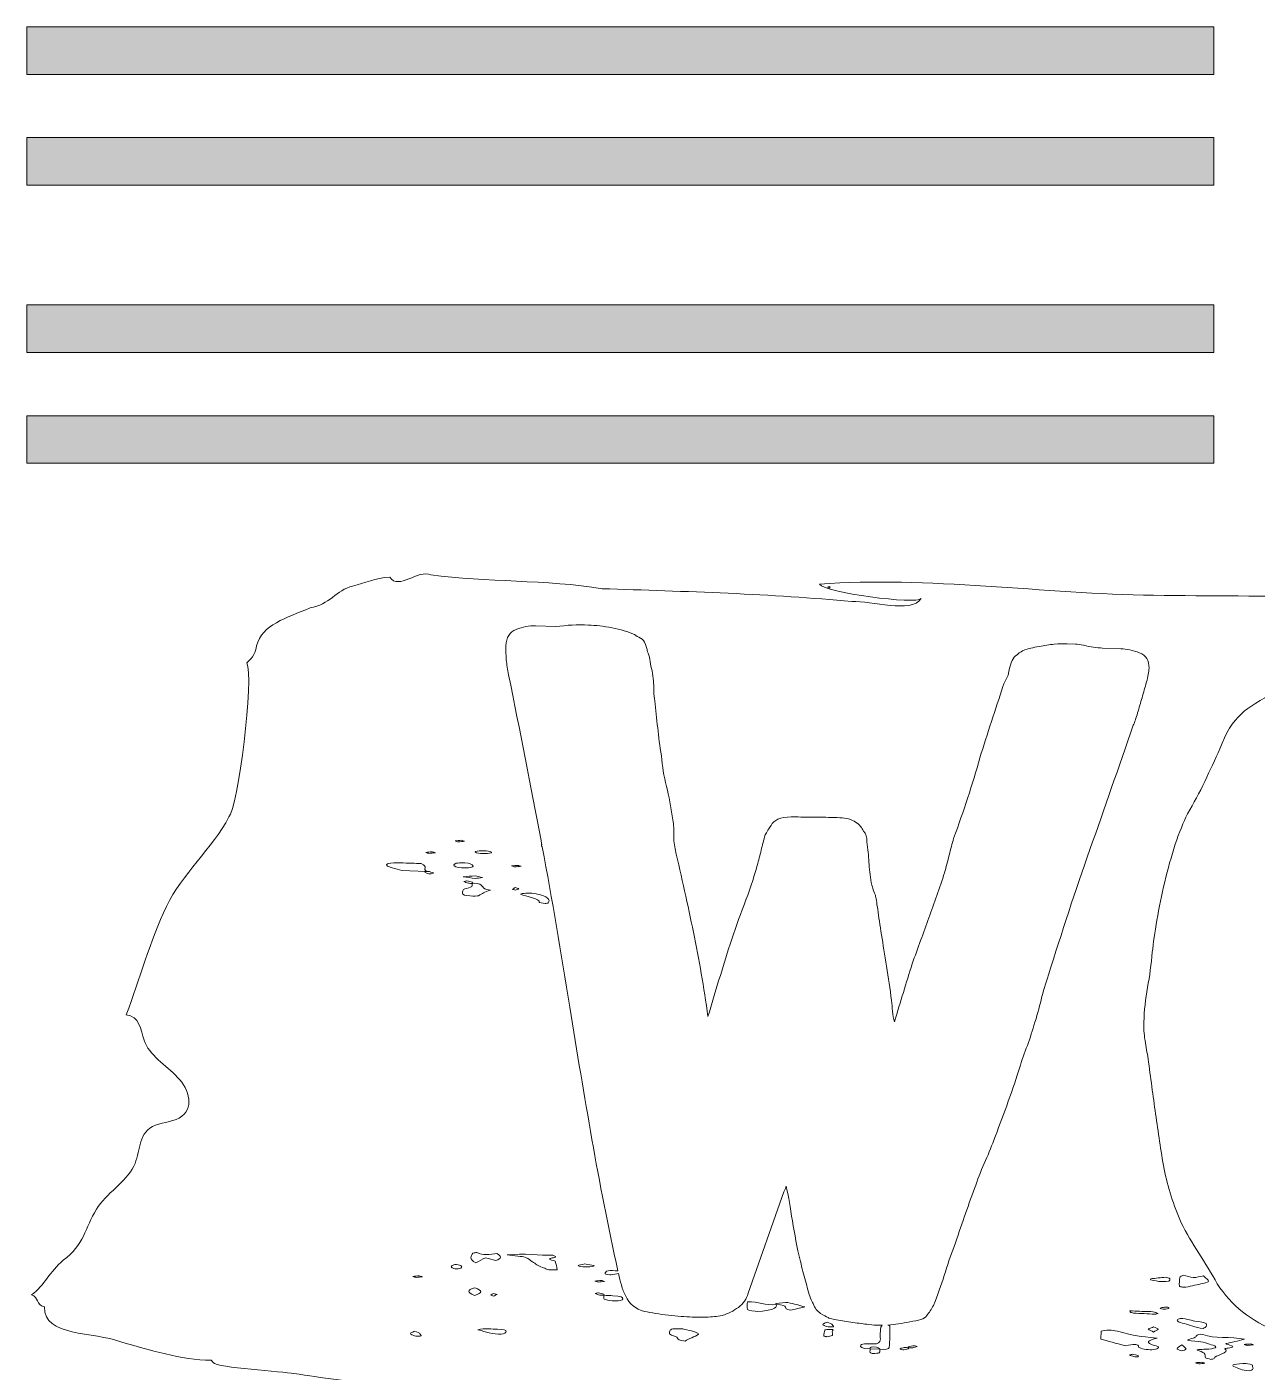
# Model space of a CAD drawing. Header units: inches. Extents: x 112 to 968, y -1050 to -30.
# Drawn here: x 111.8 to 442.8, y -865.4 to -503.2 of the extents above; entities that cross this region are included whole.
import ezdxf

# ---------------------------------------------------------------- set-up
doc = ezdxf.new("R2010")
doc.units = ezdxf.units.IN
doc.header["$MEASUREMENT"] = 0
doc.layers.add('Layer 1', color=7, linetype='Continuous')

# ---------------------------------------------------------------- blocks, each defined once
blk = doc.blocks.new('block 4')
at = {"layer": 'Layer 1', "lineweight": 0}
for points, knots in [([(961.12, -864.26), (960.58, -861.47), (958.12, -860.39), (957.09, -857.61), (953.63, -848.31), (950.72, -838.88), (947.64, -829.5), (946.42, -825.79), (945.2, -822.05), (944.9, -818.24), (944.61, -814.63), (945.15, -811.02), (945.7, -807.43), (947.52, -795.43), (949.35, -783.42), (951.17, -771.42), (952.66, -761.58), (954.15, -751.56), (951.84, -741.75), (949.95, -733.79), (945.61, -726.24), (943.72, -718.28), (941.83, -710.31), (942.91, -701.25), (950.28, -695.7), (944.76, -694.08), (943.79, -687.04), (948.77, -684.7), (943.53, -686.77), (939.32, -680.25), (939.96, -675.66), (940.6, -671.06), (941.46, -664.93), (935.92, -663.16), (925.12, -659.73), (922.78, -658.08), (909.39, -658.68), (895.25, -659.32), (880.95, -658.99), (866.85, -659.68), (866.64, -659.69), (866.42, -659.71), (866.21, -659.72), (866.43, -659.97), (866.43, -660.25), (866.04, -660.55), (865.81, -660.73), (864.98, -661.01), (864.72, -660.98), (859.78, -660.42), (861.76, -662.23), (859.57, -662.08), (857.39, -661.93), (858.3, -661.1), (858.41, -660.6), (858.46, -660.36), (859.08, -660.22), (859.7, -660.07), (841.21, -661.11), (821.32, -662.46), (803.45, -660.54), (781.11, -660.41), (757.21, -654.93), (734.46, -656.07), (716.3, -654.83), (695.76, -654.47), (678.33, -653.32), (648.78, -653.88), (619.19, -653.53), (589.62, -653.22), (561.73, -652.94), (533.98, -654.59), (505.94, -655.47), (475.65, -656.41), (445.31, -656.66), (414.97, -656.24), (385.9, -655.83), (353.69, -651.08), (325.11, -653.26), (326.25, -655.49), (351.29, -658.81), (352.45, -657.14), (349.55, -661.24), (339.18, -657.6), (333.73, -657.93), (312.65, -655.89), (288.61, -655.17), (266.59, -654.48), (251.56, -651.97), (235.45, -652.78), (220.48, -650.73), (217.03, -649.17), (211.83, -654.97), (209.42, -651.36), (205.5, -651.54), (202.76, -652.97), (199.43, -653.76), (195.07, -654.81), (193.04, -658.84), (188.04, -659.63), (181.5, -662.34), (175.05, -664.13), (173.56, -669.84), (173.37, -671.59), (172.69, -672.89), (170.93, -674.44), (173.13, -677.84), (168.44, -713.89), (166.15, -715.88), (161.69, -724.38), (153.48, -731.37), (149.36, -739.99), (144.88, -749.35), (142.14, -759.59), (138.5, -769.2), (142.06, -769.41), (142.39, -773.31), (143.3, -776.02), (144.62, -779.99), (149.16, -782.73), (152.34, -786.01), (155.51, -789.3), (156.97, -794.64), (152.74, -796.97), (150.62, -798.13), (147.69, -798.12), (145.56, -799.27), (141.5, -801.46), (142.36, -806.3), (140.57, -809.9), (138.38, -814.29), (133.06, -817.25), (130.47, -821.53), (127.44, -826.53), (127.17, -831.19), (121.55, -835.27), (117.85, -838.28), (116.64, -841.98), (112.97, -844.58), (115.03, -845.17), (114.04, -847.23), (116.53, -847.82), (116.16, -855.96), (129.89, -854.36), (137.02, -857.25), (144.74, -859.28), (153.24, -862.19), (161.39, -862.17), (161.39, -862.17), (161.89, -862.82), (161.89, -862.82), (162.94, -864.18), (180.79, -865.26), (183.6, -865.72), (191.25, -866.98), (198.67, -867.78), (206.35, -868.67), (222.78, -870.58), (239.12, -872.74), (255.63, -874.2), (288.56, -877.12), (321.65, -878.57), (354.72, -879.15), (421.28, -880.3), (487.72, -877.9), (554.18, -876.55), (611.99, -875.37), (669.94, -874.96), (727.76, -878.36), (760.65, -880.29), (793.53, -883.46), (826.51, -883.37), (859.31, -883.29), (892.96, -880.9), (925.55, -878.27), (930.45, -878.34), (934.9, -878.91), (939.88, -879.22), (942.15, -878.91), (947.7, -883.56), (948.39, -880.3), (951.6, -881.95), (952.98, -878.84), (956.36, -879.45), (953.62, -875.55), (959.41, -874.55), (960.77, -871.57), (959.02, -869.05), (961.5, -866.26), (961.12, -864.26)], [0, 0, 0, 0, 1, 1, 1, 2, 2, 2, 3, 3, 3, 4, 4, 4, 5, 5, 5, 6, 6, 6, 7, 7, 7, 8, 8, 8, 9, 9, 9, 10, 10, 10, 11, 11, 11, 12, 12, 12, 13, 13, 13, 14, 14, 14, 15, 15, 15, 16, 16, 16, 17, 17, 17, 18, 18, 18, 19, 19, 19, 20, 20, 20, 21, 21, 21, 22, 22, 22, 23, 23, 23, 24, 24, 24, 25, 25, 25, 26, 26, 26, 27, 27, 27, 28, 28, 28, 29, 29, 29, 30, 30, 30, 31, 31, 31, 32, 32, 32, 33, 33, 33, 34, 34, 34, 35, 35, 35, 36, 36, 36, 37, 37, 37, 38, 38, 38, 39, 39, 39, 40, 40, 40, 41, 41, 41, 42, 42, 42, 43, 43, 43, 44, 44, 44, 45, 45, 45, 46, 46, 46, 47, 47, 47, 48, 48, 48, 49, 49, 49, 50, 50, 50, 51, 51, 51, 52, 52, 52, 53, 53, 53, 54, 54, 54, 55, 55, 55, 56, 56, 56, 57, 57, 57, 58, 58, 58, 59, 59, 59, 60, 60, 60, 61, 61, 61, 62, 62, 62, 63, 63, 63, 63]), ([(327.19, -654.04), (327.32, -654.01), (327.46, -653.98), (327.83, -653.91), (327.85, -653.96), (327.91, -654.08), (327.97, -654.19), (327.64, -654.34), (327.43, -654.23), (327.19, -654.04)], [0, 0, 0, 0, 1, 1, 1, 2, 2, 2, 3, 3, 3, 3]), ([(386.67, -758.46), (385.89, -760.67), (385.24, -762.89), (384.73, -765.12), (384.2, -767.34), (383.55, -769.65), (382.77, -772.03), (382.17, -774.08), (381.49, -776.13), (380.72, -778.17), (379.94, -780.21), (379.26, -782.26), (378.66, -784.31), (377.68, -787.38), (376.61, -790.49), (375.45, -793.64), (374.29, -796.79), (373.13, -799.89), (371.97, -802.95), (371.2, -805), (370.34, -807.08), (369.4, -809.2), (368.45, -811.32), (367.58, -813.58), (366.8, -815.96), (365.83, -818.51), (364.92, -821.07), (364.04, -823.63), (363.16, -826.18), (362.24, -828.82), (361.27, -831.55), (360.3, -834.1), (359.42, -836.7), (358.63, -839.34), (357.84, -841.99), (356.87, -844.68), (355.73, -847.39), (355.17, -848.4), (354.57, -849.33), (353.93, -850.17), (353.29, -851.01), (351.76, -851.55), (349.34, -851.8), (347.3, -852.29), (345.34, -852.57), (343.46, -852.69), (343.79, -852.83), (344.03, -852.94), (344.03, -853.04), (344.04, -854.95), (343.99, -856.86), (343.81, -858.77), (343.78, -859.11), (342.86, -859.34), (341.27, -859.2), (341.25, -859.53), (341.38, -859.88), (341.15, -860.19), (341.07, -860.29), (340.09, -860.34), (339.47, -860.36), (339.28, -860.36), (338.71, -860.19), (338.69, -860.1), (338.61, -859.76), (338.68, -859.43), (338.69, -859.1), (336.2, -859.05), (335.94, -858.58), (336.2, -858.13), (336.55, -857.55), (338.49, -857.72), (340.39, -857.78), (342.2, -856.93), (341.08, -855.87), (341.42, -854.92), (341.66, -854.23), (341.19, -853.49), (341.9, -852.75), (341.43, -852.76), (340.95, -852.77), (340.49, -852.75), (340.32, -852.75), (339.59, -852.68), (338.3, -852.54), (337.01, -852.4), (335.59, -852.22), (334.05, -851.98), (332.5, -851.75), (331.04, -851.52), (329.67, -851.29), (328.29, -851.07), (327.52, -850.86), (327.36, -850.68), (326.85, -850.49), (326.17, -850.12), (325.33, -849.57), (324.49, -849.02), (323.83, -848.13), (323.37, -846.9), (322.87, -846.19), (322.41, -844.96), (321.96, -843.22), (321.5, -841.65), (321.05, -839.99), (320.6, -838.24), (320.15, -836.5), (319.7, -834.67), (319.26, -832.75), (318.53, -829.1), (317.9, -825.53), (317.34, -822.06), (316.79, -818.58), (316.36, -816.32), (316.06, -815.27), (316.04, -815.62), (315.85, -816.13), (315.48, -816.8), (315.48, -816.8), (305.86, -844.14), (305.86, -844.14), (305.45, -845.68), (304.58, -846.94), (303.25, -847.93), (301.92, -848.91), (300.46, -849.63), (298.89, -850.09), (297.49, -850.38), (296.06, -850.54), (294.6, -850.57), (293.13, -850.6), (291.88, -850.59), (290.84, -850.55), (288.94, -850.47), (286.79, -850.3), (284.39, -850.04), (281.98, -849.77), (279.83, -849.43), (277.95, -849.01), (275.55, -848.39), (273.88, -847.03), (272.93, -844.92), (272.45, -844.04), (272.05, -843.04), (271.75, -841.9), (271.49, -840.92), (271.23, -839.89), (270.98, -838.84), (270.33, -838.96), (269.67, -839.08), (268.97, -839.17), (268.7, -839.21), (267.34, -838.97), (267.36, -838.91), (267.45, -838.61), (267.5, -838.22), (268.21, -838.08), (268.75, -837.98), (269.82, -838.04), (270.8, -838.1), (268.19, -826.17), (265.86, -814.38), (263.83, -802.73), (261.79, -790.99), (259.79, -779.13), (257.84, -767.14), (255.59, -752.59), (253.12, -738.2), (250.45, -723.96), (250.26, -723.78), (250.1, -723.6), (250.22, -723.45), (250.24, -723.42), (250.3, -723.4), (250.34, -723.37), (250.28, -723.01), (250.22, -722.64), (250.15, -722.28), (247.36, -707.5), (244.44, -692.61), (241.4, -677.64), (241.11, -676.25), (240.9, -674.9), (240.78, -673.6), (240.66, -672.3), (240.63, -671.05), (240.67, -669.84), (240.76, -667.6), (241.68, -666.13), (243.44, -665.42), (245.19, -664.71), (246.93, -664.39), (248.66, -664.46), (248.66, -664.46), (254.09, -664.67), (254.09, -664.67), (257.04, -664.27), (259.98, -664.12), (262.91, -664.24), (264.81, -664.31), (266.91, -664.57), (269.23, -665), (271.54, -665.44), (273.55, -666.04), (275.25, -666.79), (275.75, -667.16), (276.3, -667.48), (276.89, -667.76), (277.48, -668.05), (277.93, -668.63), (278.25, -669.5), (278.4, -669.85), (278.52, -670.2), (278.6, -670.55), (278.67, -670.9), (278.78, -671.34), (278.93, -671.86), (279.25, -672.56), (279.44, -673.3), (279.49, -674.08), (279.55, -674.86), (279.73, -675.69), (280.04, -676.57), (280.31, -678.48), (280.46, -680.17), (280.49, -681.63), (280.52, -683.1), (280.61, -684.1), (280.76, -684.62), (281.01, -687.05), (281.26, -689.48), (281.52, -691.91), (281.76, -694.34), (282.1, -696.85), (282.51, -699.46), (282.75, -702.23), (283.2, -704.97), (283.88, -707.67), (284.55, -710.38), (285.08, -713.2), (285.49, -716.15), (285.78, -717.55), (285.9, -718.93), (285.84, -720.31), (285.79, -721.69), (285.9, -723.08), (286.2, -724.47), (287.97, -732.14), (289.62, -739.63), (291.15, -746.94), (292.67, -754.26), (293.97, -761.82), (295.05, -769.63), (296.04, -766.22), (297.03, -762.93), (298.02, -759.77), (299.01, -756.62), (300, -753.42), (300.99, -750.18), (302.17, -746.6), (303.43, -743.07), (304.77, -739.58), (306.12, -736.09), (307.29, -732.55), (308.3, -728.96), (308.7, -727.6), (309.05, -726.23), (309.37, -724.86), (309.68, -723.49), (310.03, -722.13), (310.43, -720.76), (310.8, -720.08), (311.45, -719.07), (312.37, -717.72), (313.28, -716.38), (315.38, -715.77), (318.65, -715.9), (320.55, -715.97), (322.49, -716.01), (324.48, -716), (326.46, -715.99), (328.49, -716.03), (330.56, -716.11), (332.28, -716.17), (333.69, -716.58), (334.79, -717.31), (335.88, -718.04), (336.58, -718.85), (336.9, -719.72), (337.56, -720.44), (337.87, -721.4), (337.82, -722.61), (338.09, -724.52), (338.28, -726.34), (338.38, -728.07), (338.49, -729.8), (338.67, -731.62), (338.95, -733.53), (339.1, -734.06), (339.25, -734.58), (339.4, -735.1), (339.55, -735.63), (339.79, -736.24), (340.11, -736.94), (340.25, -737.64), (340.46, -738.95), (340.73, -740.85), (341, -742.77), (341.35, -745.02), (341.76, -747.63), (342.18, -750.24), (342.62, -753.06), (343.11, -756.1), (343.6, -759.14), (344.04, -762.23), (344.44, -765.35), (344.57, -766.22), (344.66, -767.17), (344.71, -768.21), (344.75, -769.25), (344.93, -770.21), (345.25, -771.08), (346.04, -768.35), (346.84, -765.7), (347.63, -763.14), (348.42, -760.58), (349.21, -758.02), (350, -755.47), (351.55, -751.21), (353.05, -747.08), (354.5, -743.08), (355.95, -739.08), (357.36, -735.03), (358.73, -730.94), (359.14, -729.4), (359.55, -727.82), (359.96, -726.19), (360.36, -724.57), (360.77, -723.08), (361.17, -721.71), (362.52, -717.96), (363.79, -714.3), (364.97, -710.72), (366.14, -707.14), (367.23, -703.56), (368.24, -699.97), (369.23, -696.73), (370.26, -693.49), (371.34, -690.25), (372.41, -687.01), (373.44, -683.85), (374.43, -680.78), (374.81, -679.76), (375.19, -678.91), (375.57, -678.24), (375.57, -678.24), (375.84, -677.73), (375.84, -677.73), (376.3, -674.99), (376.93, -673.28), (377.73, -672.62), (378.53, -671.97), (379.2, -671.47), (379.73, -671.15), (380.6, -670.84), (381.34, -670.61), (381.96, -670.46), (382.57, -670.31), (383.3, -670.16), (384.18, -670.03), (385.57, -669.74), (386.92, -669.53), (388.22, -669.41), (389.52, -669.29), (390.68, -669.24), (391.72, -669.28), (391.72, -669.28), (393.92, -669.37), (393.92, -669.37), (394.52, -669.39), (395.25, -669.51), (396.1, -669.71), (397.99, -670.14), (399.71, -670.37), (401.26, -670.44), (401.26, -670.44), (406.17, -670.63), (406.17, -670.63), (407.72, -670.69), (409.39, -671.06), (411.18, -671.73), (412.97, -672.41), (413.82, -673.78), (413.74, -675.85), (413.7, -676.88), (413.48, -678.13), (413.07, -679.58), (412.67, -681.03), (412.27, -682.44), (411.87, -683.8), (411.47, -685.17), (411.07, -686.54), (410.68, -687.9), (410.27, -689.27), (409.89, -690.38), (409.51, -691.22), (405.61, -702.47), (401.72, -713.63), (397.84, -724.7), (393.95, -735.78), (390.23, -747.03), (386.67, -758.46)], [0, 0, 0, 0, 1, 1, 1, 2, 2, 2, 3, 3, 3, 4, 4, 4, 5, 5, 5, 6, 6, 6, 7, 7, 7, 8, 8, 8, 9, 9, 9, 10, 10, 10, 11, 11, 11, 12, 12, 12, 13, 13, 13, 14, 14, 14, 15, 15, 15, 16, 16, 16, 17, 17, 17, 18, 18, 18, 19, 19, 19, 20, 20, 20, 21, 21, 21, 22, 22, 22, 23, 23, 23, 24, 24, 24, 25, 25, 25, 26, 26, 26, 27, 27, 27, 28, 28, 28, 29, 29, 29, 30, 30, 30, 31, 31, 31, 32, 32, 32, 33, 33, 33, 34, 34, 34, 35, 35, 35, 36, 36, 36, 37, 37, 37, 38, 38, 38, 39, 39, 39, 40, 40, 40, 41, 41, 41, 42, 42, 42, 43, 43, 43, 44, 44, 44, 45, 45, 45, 46, 46, 46, 47, 47, 47, 48, 48, 48, 49, 49, 49, 50, 50, 50, 51, 51, 51, 52, 52, 52, 53, 53, 53, 54, 54, 54, 55, 55, 55, 56, 56, 56, 57, 57, 57, 58, 58, 58, 59, 59, 59, 60, 60, 60, 61, 61, 61, 62, 62, 62, 63, 63, 63, 64, 64, 64, 65, 65, 65, 66, 66, 66, 67, 67, 67, 68, 68, 68, 69, 69, 69, 70, 70, 70, 71, 71, 71, 72, 72, 72, 73, 73, 73, 74, 74, 74, 75, 75, 75, 76, 76, 76, 77, 77, 77, 78, 78, 78, 79, 79, 79, 80, 80, 80, 81, 81, 81, 82, 82, 82, 83, 83, 83, 84, 84, 84, 85, 85, 85, 86, 86, 86, 87, 87, 87, 88, 88, 88, 89, 89, 89, 90, 90, 90, 91, 91, 91, 92, 92, 92, 93, 93, 93, 94, 94, 94, 95, 95, 95, 96, 96, 96, 97, 97, 97, 98, 98, 98, 99, 99, 99, 100, 100, 100, 101, 101, 101, 102, 102, 102, 103, 103, 103, 104, 104, 104, 105, 105, 105, 106, 106, 106, 107, 107, 107, 108, 108, 108, 109, 109, 109, 110, 110, 110, 111, 111, 111, 112, 112, 112, 113, 113, 113, 114, 114, 114, 115, 115, 115, 116, 116, 116, 117, 117, 117, 118, 118, 118, 119, 119, 119, 120, 120, 120, 121, 121, 121, 122, 122, 122, 123, 123, 123, 124, 124, 124, 125, 125, 125, 126, 126, 126, 127, 127, 127, 128, 128, 128, 129, 129, 129, 130, 130, 130, 131, 131, 131, 132, 132, 132, 133, 133, 133, 134, 134, 134, 135, 135, 135, 136, 136, 136, 137, 137, 137, 137]), ([(533.84, -800.62), (531.11, -810.61), (528.03, -819.78), (524.6, -828.1), (523.45, -831), (521.38, -834.37), (518.37, -838.22), (515.38, -842.08), (512.79, -845.17), (510.63, -847.5), (509.73, -848.33), (508.88, -849.08), (508.08, -849.73), (507.28, -850.39), (506.51, -851.06), (505.8, -851.72), (504.91, -852.37), (504.11, -852.95), (503.4, -853.44), (502.69, -853.93), (501.89, -854.5), (501, -855.15), (501, -855.15), (499.4, -856.39), (499.4, -856.39), (499.4, -856.39), (497.07, -856.3), (497.07, -856.3), (496.21, -856.26), (494.81, -856.73), (492.87, -857.69), (492.51, -858.02), (492.11, -858.3), (491.68, -858.55), (491.23, -858.79), (490.84, -858.99), (490.49, -859.15), (490.13, -859.3), (489.56, -859.54), (488.77, -859.86), (487.98, -860.17), (487.15, -860.4), (486.29, -860.54), (483.69, -860.78), (481.05, -860.93), (478.37, -861), (475.69, -861.07), (473.14, -861.06), (470.73, -860.96), (467.62, -860.84), (464.27, -860.45), (460.67, -859.79), (457.07, -859.13), (453.84, -857.8), (450.98, -855.79), (450.82, -855.61), (450.69, -855.52), (450.61, -855.51), (450.52, -855.51), (450.39, -855.42), (450.23, -855.24), (449.89, -855.06), (449.55, -854.95), (449.2, -854.94), (448.86, -854.93), (448.52, -854.74), (448.19, -854.38), (441.21, -851.69), (435.85, -847.42), (432.11, -841.58), (430.49, -838.75), (428.83, -836.01), (427.12, -833.35), (425.41, -830.69), (423.84, -827.96), (422.39, -825.14), (420.33, -820.39), (418.79, -815.58), (417.78, -810.71), (416.94, -805.67), (416.18, -800.72), (415.51, -795.85), (414.83, -790.99), (414.17, -786.04), (413.5, -781.01), (413.22, -779.44), (412.94, -777.79), (412.66, -776.05), (412.38, -774.32), (412.27, -772.67), (412.34, -771.12), (412.46, -768.01), (412.79, -764.92), (413.35, -761.83), (413.9, -758.75), (414.33, -755.57), (414.63, -752.3), (414.89, -749.89), (415.31, -747.02), (415.87, -743.67), (416.43, -740.32), (417.13, -736.9), (417.96, -733.39), (418.78, -729.88), (419.74, -726.51), (420.82, -723.27), (421.89, -720.03), (422.99, -717.31), (424.11, -715.11), (425.78, -712.24), (427.32, -709.32), (428.73, -706.35), (430.14, -703.39), (431.51, -700.46), (432.83, -697.58), (434.38, -693.32), (436.27, -690.2), (438.51, -688.21), (440.74, -686.23), (443.8, -684.28), (447.67, -682.36), (448.56, -681.87), (449.43, -681.48), (450.31, -681.16), (451.19, -680.85), (452.07, -680.37), (452.96, -679.71), (456.52, -676.92), (460.78, -675.1), (465.74, -674.26), (470.69, -673.41), (475.15, -673.07), (479.12, -673.23), (488.77, -673.6), (497.22, -676.27), (504.45, -681.21), (505.61, -682.3), (507.05, -683.13), (508.76, -683.71), (509.6, -684.09), (510.36, -684.55), (511.03, -685.1), (511.7, -685.64), (512.46, -686.11), (513.31, -686.48), (514.99, -687.58), (516.59, -688.81), (518.09, -690.17), (519.59, -691.52), (520.9, -693.17), (522.04, -695.11), (523, -697.05), (523.82, -699.11), (524.52, -701.3), (525.21, -703.49), (525.94, -705.63), (526.73, -707.73), (528, -710.37), (529.07, -712.87), (529.93, -715.24), (530.78, -717.6), (531.56, -719.93), (532.25, -722.19), (532.93, -724.47), (533.58, -726.82), (534.17, -729.26), (534.76, -731.71), (535.35, -734.41), (535.93, -737.36), (536.2, -739.28), (536.38, -741.1), (536.49, -742.83), (536.59, -744.56), (536.61, -746.29), (536.55, -748.01), (536.7, -748.36), (536.93, -749.06), (537.24, -750.11), (537.39, -750.63), (537.46, -751.24), (537.43, -751.93), (537.4, -752.62), (537.46, -753.23), (537.62, -753.75), (537.84, -756.7), (538.07, -759.81), (538.29, -763.1), (538.5, -766.39), (538.55, -769.5), (538.44, -772.43), (538.09, -781.23), (536.56, -790.62), (533.84, -800.62)], [0, 0, 0, 0, 1, 1, 1, 2, 2, 2, 3, 3, 3, 4, 4, 4, 5, 5, 5, 6, 6, 6, 7, 7, 7, 8, 8, 8, 9, 9, 9, 10, 10, 10, 11, 11, 11, 12, 12, 12, 13, 13, 13, 14, 14, 14, 15, 15, 15, 16, 16, 16, 17, 17, 17, 18, 18, 18, 19, 19, 19, 20, 20, 20, 21, 21, 21, 22, 22, 22, 23, 23, 23, 24, 24, 24, 25, 25, 25, 26, 26, 26, 27, 27, 27, 28, 28, 28, 29, 29, 29, 30, 30, 30, 31, 31, 31, 32, 32, 32, 33, 33, 33, 34, 34, 34, 35, 35, 35, 36, 36, 36, 37, 37, 37, 38, 38, 38, 39, 39, 39, 40, 40, 40, 41, 41, 41, 42, 42, 42, 43, 43, 43, 44, 44, 44, 45, 45, 45, 46, 46, 46, 47, 47, 47, 48, 48, 48, 49, 49, 49, 50, 50, 50, 51, 51, 51, 52, 52, 52, 53, 53, 53, 54, 54, 54, 55, 55, 55, 56, 56, 56, 57, 57, 57, 58, 58, 58, 59, 59, 59, 60, 60, 60, 61, 61, 61, 62, 62, 62, 63, 63, 63, 64, 64, 64, 64]), ([(228.66, -722.18), (229, -722.29), (229.28, -722.37), (229.57, -722.46), (228.99, -722.51), (228.44, -722.59), (227.83, -722.61), (227.62, -722.61), (227.28, -722.45), (226.99, -722.36), (227.56, -722.3), (228.12, -722.24), (228.66, -722.18)], [0, 0, 0, 0, 1, 1, 1, 2, 2, 2, 3, 3, 3, 4, 4, 4, 4]), ([(220.8, -725.28), (221.14, -725.39), (221.43, -725.48), (221.71, -725.56), (221.13, -725.62), (220.58, -725.7), (219.97, -725.71), (219.76, -725.71), (219.42, -725.55), (219.13, -725.46), (219.7, -725.4), (220.26, -725.34), (220.8, -725.28)], [0, 0, 0, 0, 1, 1, 1, 2, 2, 2, 3, 3, 3, 4, 4, 4, 4]), ([(232.53, -725.18), (233.5, -724.88), (236.04, -724.99), (236.78, -725.36), (236.76, -725.44), (236.84, -725.54), (236.69, -725.59), (235.72, -725.89), (233.16, -725.78), (232.46, -725.41), (232.34, -725.35), (232.38, -725.23), (232.53, -725.18)], [0, 0, 0, 0, 1, 1, 1, 2, 2, 2, 3, 3, 3, 4, 4, 4, 4]), ([(218.98, -730.58), (219.02, -730.57), (219.12, -730.58), (219.19, -730.58), (219.19, -730.58), (212.63, -730.32), (212.63, -730.32), (211.81, -730.08), (210.97, -729.81), (210.04, -729.57), (208.62, -729.2), (208.1, -728.76), (209.11, -728.42), (209.63, -728.24), (211.21, -728.26), (212.33, -728.28), (214.31, -728.31), (216.31, -728.42), (217.87, -728.48), (219.98, -729.3), (218.07, -729.91), (219.4, -730.58), (219.62, -730.59), (219.87, -730.61), (220.08, -730.61), (220.47, -730.76), (221.31, -731), (221.19, -731.05), (220.26, -731.42), (219.54, -731.12), (218.95, -730.87), (218.77, -730.79), (218.78, -730.63), (218.98, -730.58)], [0, 0, 0, 0, 1, 1, 1, 2, 2, 2, 3, 3, 3, 4, 4, 4, 5, 5, 5, 6, 6, 6, 7, 7, 7, 8, 8, 8, 9, 9, 9, 10, 10, 10, 11, 11, 11, 11]), ([(226.7, -728.84), (226.88, -728.33), (227.91, -728.12), (230.54, -728.32), (230.88, -728.49), (231.71, -728.76), (231.82, -729.02), (232.03, -729.54), (230.7, -729.76), (228.7, -729.58), (227.41, -729.47), (226.56, -729.25), (226.7, -728.84)], [0, 0, 0, 0, 1, 1, 1, 2, 2, 2, 3, 3, 3, 4, 4, 4, 4]), ([(243.04, -729.34), (242.83, -729.34), (242.48, -729.18), (242.2, -729.09), (242.78, -729.04), (243.33, -728.96), (243.94, -728.95), (244.15, -728.94), (244.49, -729.11), (244.78, -729.19), (244.2, -729.25), (243.65, -729.33), (243.04, -729.34)], [0, 0, 0, 0, 1, 1, 1, 2, 2, 2, 3, 3, 3, 4, 4, 4, 4]), ([(231.1, -737.17), (229.73, -737.09), (228.9, -736.86), (229, -736.45), (229.13, -735.91), (228.66, -735.34), (230.71, -734.99), (231.45, -734.86), (231.68, -734.43), (231.61, -734.13), (231.53, -733.79), (231.71, -733.69), (232.98, -733.85), (235.24, -734.31), (233.51, -735.23), (236.5, -735.61), (234.81, -736.01), (234.35, -736.61), (233.34, -737.11), (233.12, -737.22), (231.86, -737.22), (231.1, -737.17)], [0, 0, 0, 0, 1, 1, 1, 2, 2, 2, 3, 3, 3, 4, 4, 4, 5, 5, 5, 6, 6, 6, 7, 7, 7, 7]), ([(229.19, -731.99), (230.26, -731.92), (231.31, -731.79), (232.41, -731.8), (233.01, -731.81), (233.7, -732.06), (234.34, -732.2), (233.69, -732.28), (232.98, -732.48), (232.39, -732.44), (231.29, -732.36), (230.25, -732.15), (229.19, -731.99)], [0, 0, 0, 0, 1, 1, 1, 2, 2, 2, 3, 3, 3, 4, 4, 4, 4]), ([(231.66, -733.78), (231.47, -733.83), (230.81, -733.8), (230.58, -733.74), (230.09, -733.62), (229.75, -733.46), (229.35, -733.31), (229.65, -733.24), (230.08, -733.11), (230.18, -733.13), (230.73, -733.23), (231.28, -733.36), (231.68, -733.5), (231.87, -733.57), (231.85, -733.74), (231.66, -733.78)], [0, 0, 0, 0, 1, 1, 1, 2, 2, 2, 3, 3, 3, 4, 4, 4, 5, 5, 5, 5]), ([(244.17, -735.21), (243.86, -735.34), (243.55, -735.48), (243.24, -735.61), (242.95, -735.53), (242.39, -735.41), (242.44, -735.36), (242.58, -735.2), (242.97, -735.07), (243.26, -734.93), (243.55, -735.02), (243.83, -735.11), (244.17, -735.21)], [0, 0, 0, 0, 1, 1, 1, 2, 2, 2, 3, 3, 3, 4, 4, 4, 4]), ([(244.58, -736.66), (245.82, -736.33), (247.28, -736.34), (248.84, -736.65), (252.14, -737.29), (252.64, -738.13), (252.09, -739.03), (252.04, -739.11), (251.45, -739.24), (251.26, -739.21), (250.65, -739.15), (249.6, -738.98), (249.63, -738.91), (250.03, -737.87), (246.07, -737.43), (244.58, -736.66)], [0, 0, 0, 0, 1, 1, 1, 2, 2, 2, 3, 3, 3, 4, 4, 4, 5, 5, 5, 5]), ([(227.82, -837.57), (227.62, -837.6), (227.18, -837.59), (226.96, -837.56), (225.66, -837.31), (225.64, -836.64), (226.94, -836.43), (227.14, -836.4), (227.52, -836.44), (227.81, -836.45), (229.09, -836.7), (229.12, -837.37), (227.82, -837.57)], [0, 0, 0, 0, 1, 1, 1, 2, 2, 2, 3, 3, 3, 4, 4, 4, 4]), ([(238.28, -833.45), (239.49, -834.13), (239.67, -834.75), (237.95, -835.34), (237.06, -835.1), (236.19, -834.87), (235.15, -834.59), (234.33, -835.01), (233.51, -835.44), (232.59, -835.91), (230.61, -834.96), (231.31, -834.13), (231.79, -833.31), (232.23, -833.25), (232.53, -833.21), (232.84, -833.16), (234.42, -834.19), (236.43, -833.52), (238.28, -833.45)], [0, 0, 0, 0, 1, 1, 1, 2, 2, 2, 3, 3, 3, 4, 4, 4, 5, 5, 5, 6, 6, 6, 6]), ([(250.56, -837.17), (249.3, -836.75), (248.64, -836.19), (247.82, -835.69), (247.16, -835.28), (246.98, -834.79), (245.95, -834.48), (244.92, -834.18), (243.08, -834.07), (240.98, -833.8), (245.6, -833.33), (249.74, -833.97), (253.29, -833.9), (255.23, -834.57), (253.05, -834.53), (252.6, -834.74), (251.7, -835.16), (253.86, -835.26), (253.96, -835.52), (254.25, -836.29), (254.33, -837.05), (254.5, -837.79), (251.78, -838.13), (251.32, -837.43), (250.56, -837.17)], [0, 0, 0, 0, 1, 1, 1, 2, 2, 2, 3, 3, 3, 4, 4, 4, 5, 5, 5, 6, 6, 6, 7, 7, 7, 8, 8, 8, 8]), ([(264.29, -836.87), (263.32, -837.17), (260.58, -837.06), (260.16, -836.68), (260.03, -836.56), (261.32, -836.39), (261.86, -836.26), (262.97, -836.43), (263.69, -836.53), (264.36, -836.65), (264.46, -836.67), (264.44, -836.82), (264.29, -836.87)], [0, 0, 0, 0, 1, 1, 1, 2, 2, 2, 3, 3, 3, 4, 4, 4, 4]), ([(218.25, -839.71), (217.67, -839.77), (217.12, -839.85), (216.51, -839.86), (216.3, -839.86), (215.96, -839.7), (215.67, -839.61), (216.24, -839.55), (216.8, -839.49), (217.34, -839.44), (217.68, -839.54), (217.96, -839.63), (218.25, -839.71)], [0, 0, 0, 0, 1, 1, 1, 2, 2, 2, 3, 3, 3, 4, 4, 4, 4]), ([(414.23, -840.54), (414.05, -840.51), (414.05, -840.27), (414.24, -840.24), (415.51, -840.08), (416.85, -839.94), (418.23, -839.8), (418.47, -839.89), (419.21, -840.05), (419.32, -840.22), (419.7, -840.78), (418.89, -841.1), (417.18, -841.01), (416.16, -840.96), (415.16, -840.72), (414.23, -840.54)], [0, 0, 0, 0, 1, 1, 1, 2, 2, 2, 3, 3, 3, 4, 4, 4, 5, 5, 5, 5]), ([(422.01, -839.86), (422.04, -839.66), (422.58, -839.49), (423, -839.24), (423.92, -839.48), (424.79, -839.87), (425.59, -839.89), (426.56, -839.91), (427.47, -839.62), (428.38, -839.47), (430.19, -840.93), (430.23, -841), (428.26, -841.48), (426.79, -841.84), (425.23, -842.17), (423.67, -842.5), (423.48, -842.54), (423, -842.54), (422.79, -842.5), (422.43, -842.44), (421.91, -842.32), (421.91, -842.24), (421.88, -841.44), (421.88, -840.65), (422.01, -839.86)], [0, 0, 0, 0, 1, 1, 1, 2, 2, 2, 3, 3, 3, 4, 4, 4, 5, 5, 5, 6, 6, 6, 7, 7, 7, 8, 8, 8, 8]), ([(232.32, -842.64), (234.44, -843.42), (234.42, -844.1), (232.24, -844.71), (230.11, -843.93), (230.14, -843.25), (232.32, -842.64)], [0, 0, 0, 0, 1, 1, 1, 2, 2, 2, 2]), ([(264.62, -840.85), (265.2, -840.8), (265.75, -840.72), (266.36, -840.7), (266.57, -840.7), (266.91, -840.86), (267.2, -840.95), (266.63, -841.01), (266.07, -841.07), (265.53, -841.13), (265.19, -841.02), (264.9, -840.94), (264.62, -840.85)], [0, 0, 0, 0, 1, 1, 1, 2, 2, 2, 3, 3, 3, 4, 4, 4, 4]), ([(238.32, -844.49), (238.02, -844.62), (237.7, -844.76), (237.39, -844.9), (237.1, -844.81), (236.54, -844.7), (236.59, -844.64), (236.73, -844.49), (237.12, -844.36), (237.41, -844.22), (237.7, -844.3), (237.98, -844.39), (238.32, -844.49)], [0, 0, 0, 0, 1, 1, 1, 2, 2, 2, 3, 3, 3, 4, 4, 4, 4]), ([(269.93, -846.17), (268.06, -846.12), (266.87, -845.9), (267.02, -845.34), (267.07, -845.13), (267.04, -844.91), (267.05, -844.69), (266.67, -844.68), (266.16, -844.7), (265.93, -844.64), (265.44, -844.52), (265.1, -844.35), (264.7, -844.21), (265, -844.14), (265.43, -844.01), (265.52, -844.03), (266.08, -844.13), (266.63, -844.25), (267.03, -844.4), (267.21, -844.46), (267.05, -844.59), (267.05, -844.69), (267.86, -844.73), (268.68, -844.77), (269.49, -844.79), (271.62, -844.84), (272.27, -845.18), (272.17, -845.67), (272.09, -846.04), (271.33, -846.21), (269.93, -846.17)], [0, 0, 0, 0, 1, 1, 1, 2, 2, 2, 3, 3, 3, 4, 4, 4, 5, 5, 5, 6, 6, 6, 7, 7, 7, 8, 8, 8, 9, 9, 9, 10, 10, 10, 10]), ([(308.46, -849.01), (307.76, -849.05), (305.8, -848.67), (305.72, -848.49), (305.4, -847.82), (305.63, -847.15), (305.66, -846.41), (308.63, -846.45), (310.52, -847.39), (313.37, -847.19), (313.93, -848.26), (311.92, -848.83), (308.46, -849.01)], [0, 0, 0, 0, 1, 1, 1, 2, 2, 2, 3, 3, 3, 4, 4, 4, 4]), ([(317.26, -848.69), (314.67, -848.4), (317.48, -847.23), (313.37, -847.19), (313.37, -847.08), (313.23, -846.89), (313.41, -846.87), (314.45, -846.77), (315.9, -846.55), (316.58, -846.67), (318.28, -846.97), (319.63, -847.42), (321.14, -847.82), (319.67, -848.15), (318.47, -848.42), (317.26, -848.69)], [0, 0, 0, 0, 1, 1, 1, 2, 2, 2, 3, 3, 3, 4, 4, 4, 5, 5, 5, 5]), ([(409.95, -848.92), (410.72, -849), (411.57, -848.99), (412.38, -849.03), (413.2, -849.06), (414.08, -849.04), (414.81, -849.14), (415.38, -849.21), (415.78, -849.42), (416.17, -849.58), (416.21, -849.59), (415.63, -849.77), (415.34, -849.76), (413.4, -849.68), (411.45, -849.58), (409.52, -849.46), (409.22, -849.44), (408.86, -849.3), (408.73, -849.2), (408.28, -848.87), (408.7, -848.8), (409.95, -848.92)], [0, 0, 0, 0, 1, 1, 1, 2, 2, 2, 3, 3, 3, 4, 4, 4, 5, 5, 5, 6, 6, 6, 7, 7, 7, 7]), ([(419.06, -848.23), (418.55, -848.31), (417.77, -848.5), (417.56, -848.46), (416.02, -848.16), (417.09, -848.01), (417.94, -847.89), (418.2, -847.85), (418.84, -847.87), (419.03, -847.93), (419.22, -847.99), (419.06, -848.13), (419.06, -848.23)], [0, 0, 0, 0, 1, 1, 1, 2, 2, 2, 3, 3, 3, 4, 4, 4, 4]), ([(421.58, -851.1), (422.31, -850.76), (423.24, -850.89), (424.18, -851.2), (424.68, -851.37), (425.42, -851.49), (426.11, -851.61), (429.27, -852.11), (429.31, -852.11), (429.15, -853.07), (429.12, -853.26), (428.65, -853.43), (428.35, -853.63), (425.93, -853.37), (424.92, -852.72), (423.18, -852.28), (422.55, -852.12), (421.83, -851.94), (421.56, -851.74), (421.29, -851.54), (421.24, -851.26), (421.58, -851.1)], [0, 0, 0, 0, 1, 1, 1, 2, 2, 2, 3, 3, 3, 4, 4, 4, 5, 5, 5, 6, 6, 6, 7, 7, 7, 7]), ([(216.44, -855.65), (215.9, -855.61), (215.45, -855.33), (215.09, -855.14), (214.93, -855.06), (215.07, -854.93), (215.08, -854.83), (215.44, -854.67), (215.8, -854.51), (216.17, -854.35), (216.66, -854.6), (217.52, -854.85), (217.53, -855.08), (217.55, -855.27), (218.81, -855.84), (216.44, -855.65)], [0, 0, 0, 0, 1, 1, 1, 2, 2, 2, 3, 3, 3, 4, 4, 4, 5, 5, 5, 5]), ([(239.42, -855.17), (238.58, -855.23), (237.1, -855.02), (236.15, -854.83), (235.11, -854.62), (234.36, -854.31), (233.15, -853.94), (235.12, -853.5), (236.85, -853.81), (238.42, -853.8), (239.98, -853.8), (240.84, -854.09), (240.79, -854.43), (240.75, -854.71), (240.19, -855.11), (239.42, -855.17)], [0, 0, 0, 0, 1, 1, 1, 2, 2, 2, 3, 3, 3, 4, 4, 4, 5, 5, 5, 5]), ([(288.94, -857.03), (288.36, -856.93), (287.48, -856.85), (287.27, -856.72), (286.8, -856.43), (287.04, -856), (286.32, -855.82), (284.33, -855.32), (284.63, -854.8), (284.76, -854.27), (284.81, -854.08), (285.12, -853.78), (285.58, -853.76), (286.61, -853.71), (288.3, -853.68), (288.85, -853.85), (290.23, -854.26), (292.45, -854.58), (292.49, -855.19), (291.7, -855.9), (289.61, -856.35), (288.94, -857.03)], [0, 0, 0, 0, 1, 1, 1, 2, 2, 2, 3, 3, 3, 4, 4, 4, 5, 5, 5, 6, 6, 6, 7, 7, 7, 7]), ([(327.42, -853.18), (326.88, -853.13), (326.43, -852.86), (326.08, -852.67), (325.91, -852.58), (326.06, -852.46), (326.06, -852.36), (326.42, -852.2), (326.78, -852.04), (327.15, -851.88), (327.64, -852.13), (328.5, -852.38), (328.52, -852.61), (328.53, -852.8), (329.8, -853.37), (327.42, -853.18)], [0, 0, 0, 0, 1, 1, 1, 2, 2, 2, 3, 3, 3, 4, 4, 4, 5, 5, 5, 5]), ([(328.54, -854.9), (328.53, -855.11), (328.71, -855.35), (328.45, -855.53), (328.25, -855.68), (327.52, -855.76), (326.97, -855.84), (326.92, -855.85), (326.18, -855.67), (326.19, -855.59), (326.21, -855.08), (326.32, -854.57), (326.5, -854.06), (326.53, -853.98), (327.01, -853.91), (327.36, -853.88), (328.57, -853.81), (328.9, -853.93), (328.6, -854.25), (328.41, -854.45), (328.55, -854.68), (328.54, -854.9)], [0, 0, 0, 0, 1, 1, 1, 2, 2, 2, 3, 3, 3, 4, 4, 4, 5, 5, 5, 6, 6, 6, 7, 7, 7, 7]), ([(414.5, -859.34), (413.29, -859.41), (411.5, -859.06), (410.93, -858.61), (410.8, -858.5), (411.04, -858.38), (410.91, -858.28), (410.34, -857.83), (409.74, -857.82), (407.38, -858.29), (404.83, -857.59), (402.64, -856.99), (400.74, -856.47), (400.74, -856.47), (400.83, -854.35), (400.83, -854.35), (402.19, -854.01), (403.74, -853.99), (405.22, -854.37), (410.39, -855.67), (410.7, -855.74), (415.92, -856.2), (413.54, -856.81), (412.14, -857.42), (415.7, -858.31), (416.97, -858.63), (415.93, -859.25), (414.5, -859.34)], [0, 0, 0, 0, 1, 1, 1, 2, 2, 2, 3, 3, 3, 4, 4, 4, 5, 5, 5, 6, 6, 6, 7, 7, 7, 8, 8, 8, 9, 9, 9, 9]), ([(416.17, -853.78), (416.04, -854.07), (415.38, -854.32), (414.94, -854.58), (414.43, -854.29), (413.91, -854), (413.48, -853.76), (414.12, -853.53), (414.56, -853.37), (414.99, -853.22), (415.42, -853.41), (416.24, -853.63), (416.17, -853.78)], [0, 0, 0, 0, 1, 1, 1, 2, 2, 2, 3, 3, 3, 4, 4, 4, 4]), ([(350.14, -858.85), (349.91, -858.89), (349.25, -858.87), (349.06, -858.81), (348.87, -858.75), (348.87, -858.58), (349.06, -858.52), (349.46, -858.41), (350.04, -858.34), (350.54, -858.25), (350.83, -858.34), (351.38, -858.47), (351.32, -858.5), (351.01, -858.63), (350.63, -858.77), (350.14, -858.85)], [0, 0, 0, 0, 1, 1, 1, 2, 2, 2, 3, 3, 3, 4, 4, 4, 5, 5, 5, 5]), ([(422.48, -859.65), (422.06, -859.46), (421.27, -859.26), (421.29, -859.09), (421.34, -858.8), (421.88, -858.53), (422.54, -857.99), (423.16, -858.58), (423.68, -858.89), (423.7, -859.18), (423.72, -859.35), (422.91, -859.5), (422.48, -859.65)], [0, 0, 0, 0, 1, 1, 1, 2, 2, 2, 3, 3, 3, 4, 4, 4, 4]), ([(435.03, -858.88), (434.67, -858.93), (434.09, -859.04), (434.15, -859.08), (435.79, -860.25), (431.24, -860.74), (431.26, -861.73), (431.26, -861.81), (430.48, -861.94), (430.41, -861.93), (429.85, -861.8), (428.97, -861.64), (428.92, -861.5), (428.68, -860.85), (429.37, -860.23), (426.98, -859.58), (425.96, -859.31), (427.79, -859.24), (428.95, -859.21), (431.51, -859.13), (432.5, -858.59), (430.99, -858.15), (429.56, -857.73), (428.61, -857.18), (426.03, -857.04), (422.95, -856.86), (424.34, -856.54), (425.6, -856.24), (426.1, -856.12), (426.34, -855.89), (426.47, -855.69), (426.67, -855.39), (427.26, -854.91), (428.25, -855.28), (431.24, -856.4), (435.68, -855.67), (439.46, -856.54), (437.51, -856.97), (435.98, -857.32), (434.43, -857.66), (434.53, -858.06), (438.17, -858.48), (435.03, -858.88)], [0, 0, 0, 0, 1, 1, 1, 2, 2, 2, 3, 3, 3, 4, 4, 4, 5, 5, 5, 6, 6, 6, 7, 7, 7, 8, 8, 8, 9, 9, 9, 10, 10, 10, 11, 11, 11, 12, 12, 12, 13, 13, 13, 14, 14, 14, 14]), ([(441.04, -857.78), (441.26, -857.77), (441.6, -857.94), (441.88, -858.02), (441.31, -858.08), (440.75, -858.16), (440.15, -858.17), (439.93, -858.17), (439.59, -858.01), (439.31, -857.92), (439.88, -857.87), (440.44, -857.79), (441.04, -857.78)], [0, 0, 0, 0, 1, 1, 1, 2, 2, 2, 3, 3, 3, 4, 4, 4, 4]), ([(349, -859.12), (348.49, -859.21), (347.71, -859.4), (347.51, -859.36), (345.97, -859.06), (347.04, -858.91), (347.89, -858.78), (348.14, -858.74), (348.79, -858.77), (348.97, -858.83), (349.16, -858.89), (349.01, -859.02), (349, -859.12)], [0, 0, 0, 0, 1, 1, 1, 2, 2, 2, 3, 3, 3, 4, 4, 4, 4]), ([(410.77, -861.23), (410.58, -861.27), (409.92, -861.25), (409.69, -861.19), (409.2, -861.06), (408.86, -860.9), (408.46, -860.75), (408.76, -860.68), (409.19, -860.56), (409.28, -860.57), (409.84, -860.68), (410.39, -860.8), (410.79, -860.94), (410.98, -861.01), (410.96, -861.18), (410.77, -861.23)], [0, 0, 0, 0, 1, 1, 1, 2, 2, 2, 3, 3, 3, 4, 4, 4, 5, 5, 5, 5]), ([(427.13, -863.14), (426.79, -863.04), (426.5, -862.95), (426.22, -862.87), (426.8, -862.81), (427.35, -862.73), (427.96, -862.72), (428.17, -862.72), (428.51, -862.88), (428.79, -862.97), (428.23, -863.03), (427.67, -863.09), (427.13, -863.14)], [0, 0, 0, 0, 1, 1, 1, 2, 2, 2, 3, 3, 3, 4, 4, 4, 4]), ([(440.77, -865.05), (438.65, -864.85), (437.77, -864.32), (436.56, -863.9), (436.16, -863.77), (436.21, -863.36), (436.63, -863.29), (437.48, -863.14), (438.7, -863.07), (439.8, -863.08), (440.38, -863.09), (441.61, -863.38), (441.57, -863.49), (441.41, -864), (442.43, -864.61), (440.77, -865.05)], [0, 0, 0, 0, 1, 1, 1, 2, 2, 2, 3, 3, 3, 4, 4, 4, 5, 5, 5, 5])]:
    blk.add_open_spline(points, degree=3, knots=knots, dxfattribs=at)
blk = doc.blocks.new('block 10')
at = {"layer": 'Layer 1', "true_color": 0x1f9d48}
h = blk.add_hatch(color=114, dxfattribs=at)
h.dxf.hatch_style = 2
h.paths.add_polyline_path([(431.16, -516.01), (111.78, -516.01), (111.78, -503.22), (431.16, -503.22)])
h = blk.add_hatch(color=114, dxfattribs=at)
h.dxf.hatch_style = 2
h.paths.add_polyline_path([(431.16, -545.83), (111.78, -545.83), (111.78, -533.04), (431.16, -533.04)])
at = {"layer": 'Layer 1', "lineweight": 0}
for points in [[(431.16, -516.01), (111.78, -516.01), (111.78, -503.22), (431.16, -503.22), (431.16, -516.01)], [(431.16, -545.83), (111.78, -545.83), (111.78, -533.04), (431.16, -533.04), (431.16, -545.83)]]:
    blk.add_lwpolyline(points, dxfattribs=at)
blk = doc.blocks.new('block 11')
at = {"layer": 'Layer 1', "true_color": 0xea2625}
h = blk.add_hatch(color=20, dxfattribs=at)
h.dxf.hatch_style = 2
h.paths.add_polyline_path([(431.16, -590.87), (111.78, -590.87), (111.78, -578.08), (431.16, -578.08)])
h = blk.add_hatch(color=20, dxfattribs=at)
h.dxf.hatch_style = 2
h.paths.add_polyline_path([(431.16, -620.68), (111.78, -620.68), (111.78, -607.89), (431.16, -607.89)])
at = {"layer": 'Layer 1', "lineweight": 0}
for points in [[(431.16, -590.87), (111.78, -590.87), (111.78, -578.08), (431.16, -578.08), (431.16, -590.87)], [(431.16, -620.68), (111.78, -620.68), (111.78, -607.89), (431.16, -607.89), (431.16, -620.68)]]:
    blk.add_lwpolyline(points, dxfattribs=at)
blk = doc.blocks.new('block 2')
at = {"layer": 'Layer 1', "lineweight": 0}
blk.add_open_spline([(338.69, -859.1), (338.69, -859.1), (341.27, -859.2), (341.27, -859.2), (340.99, -859), (340.84, -858.66), (340.42, -858.62), (338.88, -858.47), (338.61, -858.76), (338.69, -859.1)], degree=3, knots=[0, 0, 0, 0, 1, 1, 1, 2, 2, 2, 3, 3, 3, 3], dxfattribs=at)
at = {"layer": 'Layer 1'}
for name in ['block 10', 'block 11', 'block 4']:
    blk.add_blockref(name, (0, 0), dxfattribs=at)

msp = doc.modelspace()

# ---------------------------------------------------------------- block references
at = {"layer": 'Layer 1'}
msp.add_blockref('block 2', (0, 0), dxfattribs=at)

doc.saveas('drawing.dxf')
